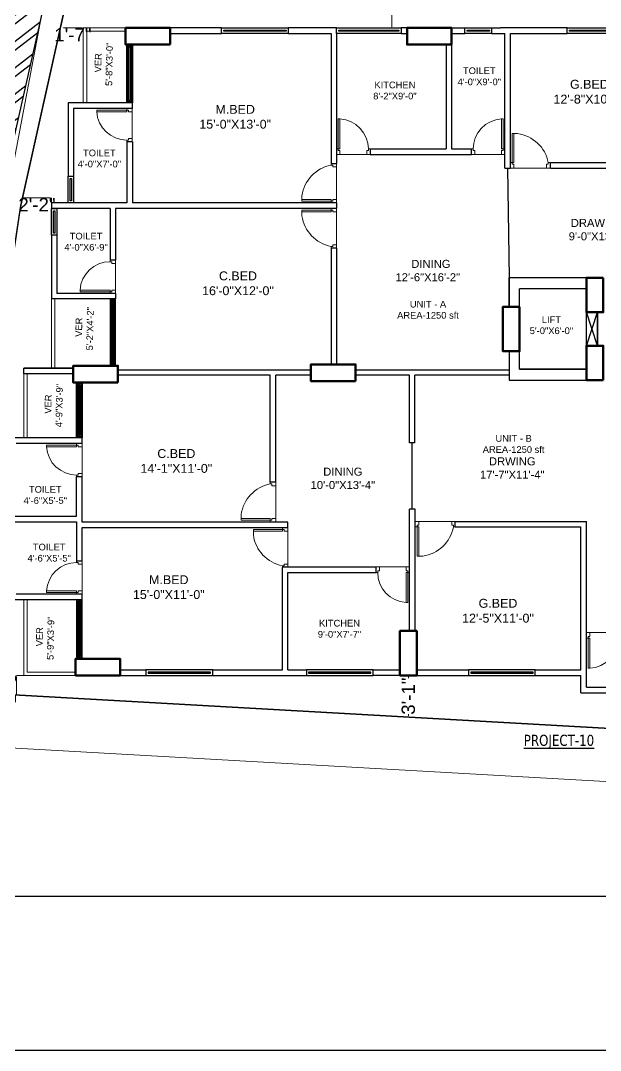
# Model space of a CAD drawing. Header units: inches. Extents: x -3571 to 5466, y -4496 to 5188.
# Drawn here: x 961 to 1482, y 19 to 944 of the extents above; entities that cross this region are included whole.
import ezdxf

# ---------------------------------------------------------------- set-up
doc = ezdxf.new("R2010")
doc.units = ezdxf.units.IN
doc.header["$MEASUREMENT"] = 0
for name, color, linetype in [('BUILDING', 5, 'Continuous'), ('Earth road', 9, 'Continuous'), ('Property Limit', 3, 'Continuous')]:
    doc.layers.add(name, color=color, linetype=linetype)
for name, color, linetype, lineweight in [('COLUMN', 1, 'Continuous', 50), ('DOOR', 13, 'Continuous', 20), ('P.Text', 6, 'Continuous', 5), ('VER', 30, 'Continuous', 15), ('wall', 250, 'Continuous', 30), ('WALL (I)', 7, 'Continuous', 30), ('WIN', 132, 'Continuous', 9)]:
    doc.layers.add(name, color=color, linetype=linetype, lineweight=lineweight)
doc.styles.add('1-2', font='arial.ttf')
doc.styles.add('arial narrow', font='ARIALN.TTF')
doc.styles.add('DIM', font='arial.ttf', dxfattribs={"width": 0.9, "height": 7})
doc.linetypes.add('ZIGZAG', pattern='A,0.0001,-0.2,[131,ltypeshp.shx,S=0.2,R=0,X=-0.2,Y=0],-0.4,[131,ltypeshp.shx,S=0.2,R=180,X=0.2,Y=0],-0.2', length=0.8001)
doc.dimstyles.new('STANDARD$0', dxfattribs={"dimscale": 0, "dimtxt": 10, "dimasz": 8, "dimexe": 6, "dimexo": 8, "dimgap": 3, "dimtad": 1, "dimdec": 0, "dimzin": 3, "dimdsep": 46, "dimlunit": 4, "dimtxsty": 'DIM', "dimblk": 'DOTSMALL', "dimcen": 0, "dimclrd": 6, "dimclre": 6, "dimclrt": 256, "dimadec": 0, "dimazin": 0, "dimtfac": 1, "dimtdec": 0, "dimtofl": 0, "dimtmove": 2, "dimatfit": 0, "dimldrblk": 'DOTSMALL', "dimfxl": 1, "dimtolj": 1, "dimtzin": 0, "dimarcsym": 0})

# ---------------------------------------------------------------- blocks, each defined once
blk = doc.blocks.new('*D27')
at = {"layer": 'Defpoints', "color": 0, "ltscale": 2}
for p in [(1018.21, 1148.51), (1043.47, 1143.72), (891.47, 342.1)]:
    blk.add_point(p, dxfattribs=at)
at = {"layer": 'wall', "color": 7, "lineweight": 15, "ltscale": 2}
for p, q in [((1018.02, 1147.53), (946.07, 768.07)), ((1043.47, 1143.72), (1018.21, 1148.51)), ((866.39, 347.87), (938.34, 727.33)), ((891.47, 342.1), (866.21, 346.89))]:
    blk.add_line(p, q, dxfattribs=at)
at = {"layer": 'wall', "color": 7, "ltscale": 2}
for points in [[(1017.86, 1147.56), (1018.19, 1147.5), (1018.21, 1148.51)], [(866.23, 347.9), (866.56, 347.84), (866.21, 346.89)]]:
    blk.add_solid(points, dxfattribs=at)
at = {"layer": 'wall', "color": 7, "lineweight": 25, "ltscale": 2, "insert": (942.21, 747.7), "char_height": 12, "attachment_point": 5, "rotation": 79.26309, "style": '1-2'}
blk.add_mtext('\\A1;68\'-0"', dxfattribs=at)
blk = doc.blocks.new('*D28')
at = {"layer": 'Defpoints', "color": 0, "ltscale": 2}
for p in [(891.47, 342.1), (888.77, 294.41), (2392.02, 257.12)]:
    blk.add_point(p, dxfattribs=at)
at = {"layer": 'wall', "color": 7, "lineweight": 15, "ltscale": 2}
for p, q in [((891.47, 342.1), (888.77, 294.41)), ((889.76, 294.36), (1614.29, 253.32)), ((2388.32, 209.49), (1663.8, 250.52)), ((2392.02, 257.12), (2389.32, 209.43))]:
    blk.add_line(p, q, dxfattribs=at)
at = {"layer": 'wall', "color": 7, "ltscale": 2}
for points in [[(889.77, 294.52), (889.76, 294.19), (888.77, 294.41)], [(2388.33, 209.65), (2388.31, 209.32), (2389.32, 209.43)]]:
    blk.add_solid(points, dxfattribs=at)
at = {"layer": 'wall', "color": 7, "lineweight": 25, "ltscale": 2, "insert": (1639.04, 251.92), "char_height": 12, "attachment_point": 5, "rotation": 356.75857, "style": '1-2'}
blk.add_mtext('\\A1;125\'-3"', dxfattribs=at)
blk = doc.blocks.new('*D40')
at = {"layer": 'Defpoints', "color": 0, "ltscale": 2}
for p in [(1294.91, 997.7), (1301.63, 997.7), (1294.91, 937.65)]:
    blk.add_point(p, dxfattribs=at)
at = {"layer": 'wall', "color": 7, "lineweight": 15, "ltscale": 2}
for p, q in [((1301.63, 997.7), (1294.91, 997.7)), ((1294.91, 996.7), (1294.91, 983.72)), ((1294.91, 938.65), (1294.91, 951.64))]:
    blk.add_line(p, q, dxfattribs=at)
at = {"layer": 'wall', "color": 7, "ltscale": 2}
for points in [[(1294.74, 996.7), (1295.07, 996.7), (1294.91, 997.7)], [(1294.74, 938.65), (1295.07, 938.65), (1294.91, 937.65)]]:
    blk.add_solid(points, dxfattribs=at)
at = {"layer": 'wall', "color": 7, "lineweight": 25, "ltscale": 2, "insert": (1294.91, 967.68), "char_height": 12, "attachment_point": 5, "rotation": 90, "style": '1-2'}
blk.add_mtext('\\A1;5\'-0"', dxfattribs=at)
blk = doc.blocks.new('D2')
at = {"layer": 'DOOR', "linetype": 'ByBlock'}
for p, q in [((-5, 0), (-5, -1.5)), ((0, 0), (0, -3)), ((-3.5, -1.5), (-3.5, -3)), ((-31.96, -27), (-31.96, -28.5)), ((-5, -27), (-31.96, -27)), ((-5, -27), (-5, -28.5)), ((-3.5, -28.5), (-3.5, -27)), ((0, -30), (0, -27)), ((-5, -28.5), (-31.96, -28.5)), ((-5, -30), (-5, -28.5))]:
    blk.add_line(p, q, dxfattribs=at)
for points in [[(-3.5, -1.5), (-5, -1.5)], [(0, -3), (-3.5, -3)], [(0, -27), (-3.5, -27)], [(-3.5, -28.5), (-5, -28.5)]]:
    blk.add_lwpolyline(points, dxfattribs=at)
blk.add_arc((-5, -28.5), 27, 90, 176.81526, dxfattribs=at)
blk = doc.blocks.new('DOOOO')
at = {"layer": 'DOOR'}
blk.add_line((103921.78, 4820.01), (103945.78, 4820.01), dxfattribs=at)
at = {"layer": 'DOOR', "rotation": 270}
blk.add_blockref('D2', (103948.78, 4820.01), dxfattribs=at)
blk = doc.blocks.new('d 36')
at = {"layer": 'DOOR'}
for p, q in [((114513.84, 20341.86), (114508.84, 20341.86)), ((114512.34, 20315.79), (114512.34, 20341.86)), ((114513.84, 20315.79), (114513.84, 20341.86)), ((114479.84, 20315.79), (114481.34, 20315.79)), ((114481.34, 20314.29), (114482.84, 20314.29)), ((114512.34, 20315.79), (114513.84, 20315.79)), ((114513.84, 20314.29), (114512.34, 20314.29)), ((114515.34, 20315.79), (114513.84, 20315.79)), ((114479.84, 20310.79), (114482.84, 20310.79)), ((114482.84, 20310.79), (114512.34, 20310.79)), ((114515.34, 20310.79), (114512.34, 20310.79))]:
    blk.add_line(p, q, dxfattribs=at)
for points in [[(114481.34, 20314.29), (114481.34, 20315.79)], [(114482.84, 20310.79), (114482.84, 20314.29)], [(114512.34, 20310.79), (114512.34, 20314.29)], [(114513.84, 20314.29), (114513.84, 20315.79)]]:
    blk.add_lwpolyline(points, dxfattribs=at)
blk.add_arc((114513.35, 20309.56), 32.61, 97.94778, 168.98864, dxfattribs=at)
blk = doc.blocks.new('*D71')
at = {"layer": 'Defpoints', "color": 0, "ltscale": 2}
for p in [(999.12, 937.65), (999.12, 937.65), (1017.8, 937.65)]:
    blk.add_point(p, dxfattribs=at)
at = {"layer": 'wall', "color": 7, "lineweight": 15, "ltscale": 2}
for p, q in [((999.12, 937.65), (999.12, 937.65)), ((1016.8, 937.65), (1000.12, 937.65))]:
    blk.add_line(p, q, dxfattribs=at)
at = {"layer": 'wall', "color": 7, "ltscale": 2}
for points in [[(1000.12, 937.82), (1000.12, 937.49), (999.12, 937.65)], [(1016.8, 937.82), (1016.8, 937.49), (1017.8, 937.65)]]:
    blk.add_solid(points, dxfattribs=at)
at = {"layer": 'wall', "color": 7, "lineweight": 25, "ltscale": 2, "insert": (1008.46, 931.49), "char_height": 12, "attachment_point": 5, "style": '1-2'}
blk.add_mtext('\\A1;1\'-7"', dxfattribs=at)
blk = doc.blocks.new('*D73')
at = {"layer": 'Defpoints', "color": 0, "ltscale": 2}
for p in [(964.26, 355.84), (957.82, 338.04), (963.25, 338.04)]:
    blk.add_point(p, dxfattribs=at)
at = {"layer": 'wall', "color": 7, "lineweight": 15, "ltscale": 2}
for p, q in [((964.26, 355.84), (957.82, 355.84)), ((957.82, 354.84), (957.82, 339.04)), ((963.25, 338.04), (957.82, 338.04))]:
    blk.add_line(p, q, dxfattribs=at)
at = {"layer": 'wall', "color": 7, "ltscale": 2}
for points in [[(957.66, 354.84), (957.99, 354.84), (957.82, 355.84)], [(957.66, 339.04), (957.99, 339.04), (957.82, 338.04)]]:
    blk.add_solid(points, dxfattribs=at)
at = {"layer": 'wall', "color": 7, "lineweight": 25, "ltscale": 2, "insert": (951.56, 346.94), "char_height": 12, "attachment_point": 5, "rotation": 90, "style": '1-2'}
blk.add_mtext('\\A1;1\'-6"', dxfattribs=at)
blk = doc.blocks.new('*D81')
at = {"layer": 'Defpoints', "color": 0, "ltscale": 2}
for p in [(1309.62, 355.84), (1307.51, 318.54), (1309.62, 318.54)]:
    blk.add_point(p, dxfattribs=at)
at = {"layer": 'wall', "color": 7, "lineweight": 15, "ltscale": 2}
for p, q in [((1309.62, 354.84), (1309.62, 353.22)), ((1307.51, 318.54), (1309.62, 318.54)), ((1309.62, 319.54), (1309.62, 321.15))]:
    blk.add_line(p, q, dxfattribs=at)
at = {"layer": 'wall', "color": 7, "ltscale": 2}
for points in [[(1309.46, 354.84), (1309.79, 354.84), (1309.62, 355.84)], [(1309.46, 319.54), (1309.79, 319.54), (1309.62, 318.54)]]:
    blk.add_solid(points, dxfattribs=at)
at = {"layer": 'wall', "color": 7, "lineweight": 25, "ltscale": 2, "insert": (1309.62, 337.19), "char_height": 12, "attachment_point": 5, "rotation": 90, "style": '1-2'}
blk.add_mtext('\\A1;3\'-1"', dxfattribs=at)
blk = doc.blocks.new('*D85')
at = {"layer": 'Defpoints', "color": 0, "ltscale": 2}
for p in [(963.2, 784.94), (963.2, 784.94), (989.12, 780.36)]:
    blk.add_point(p, dxfattribs=at)
at = {"layer": 'wall', "color": 7, "lineweight": 15, "ltscale": 2}
for p, q in [((988.12, 784.94), (964.2, 784.94)), ((989.12, 780.36), (989.12, 784.94))]:
    blk.add_line(p, q, dxfattribs=at)
at = {"layer": 'wall', "color": 7, "ltscale": 2}
for points in [[(964.2, 785.11), (964.2, 784.78), (963.2, 784.94)], [(988.12, 785.11), (988.12, 784.78), (989.12, 784.94)]]:
    blk.add_solid(points, dxfattribs=at)
at = {"layer": 'wall', "color": 7, "lineweight": 25, "ltscale": 2, "insert": (976.16, 778.78), "char_height": 12, "attachment_point": 5, "style": '1-2'}
blk.add_mtext('\\A1;2\'-2"', dxfattribs=at)

msp = doc.modelspace()

# ---------------------------------------------------------------- hatches: boundary and pattern name
at = {"layer": 'BUILDING'}
h = msp.add_hatch(dxfattribs=at)
h.set_pattern_fill('ANSI32', color=256, scale=49.9999, angle=-7.47018351)
h.set_pattern_definition([(37.5298165, (-1444039.103, -19430.503), (-11.4219935, 14.86940343), []), (37.5298165, (-1444030.34, -19431.652), (-11.4219935, 14.86940343), [])])
h.paths.add_polyline_path([(763.62245, 1268.5743), (640.81361, 734.24952), (916.21385, 665.09832), (1040.04806, 1213.52339)])
h.paths.add_polyline_path([(747.55569, 1034.03539), (934.7753, 996.10976), (919.57631, 921.08002), (732.35669, 959.00565)], flags=24)

# ---------------------------------------------------------------- linework, layer by layer
at = {"color": 0, "lineweight": 25, "ltscale": 2}
for p, q in [((1141.83876, 937.64925), (1095.80482, 937.64925)), ((1245.20219, 937.65368), (1201.83876, 937.65368)), ((1348.50232, 937.65296), (1360.38873, 937.65136)), ((1384.38873, 937.65136), (1392.27525, 937.65136)), ((1452.35009, 937.65148), (1392.27525, 937.65132)), ((1396.27525, 937.65136), (1396.27525, 937.65781)), ((1401.27525, 937.65133), (1401.27525, 937.65781)), ((1095.80482, 932.64615), (1141.83876, 932.65018)), ((1201.83876, 932.64575), (1240.20221, 932.6491)), ((1240.20221, 932.6491), (1240.20352, 815.86447)), ((1245.20224, 932.64995), (1245.2035, 815.86447)), ((1348.50221, 932.65136), (1360.38873, 932.65136)), ((1384.38873, 932.65136), (1396.27525, 932.65136)), ((1396.27525, 811.65032), (1396.27525, 932.65136)), ((1401.27525, 932.65055), (1452.35009, 932.65311)), ((1401.27525, 811.65055), (1401.27525, 932.65055)), ((1343.50237, 922.65296), (1343.50346, 828.8638)), ((1348.50236, 922.65296), (1348.50338, 828.86356)), ((1004.12377, 870.36941), (1004.12377, 804.36447)), ((1061.80482, 870.36941), (1004.12377, 870.36941)), ((1061.80483, 865.36941), (1061.80483, 870.36941)), ((1061.80483, 870.36941), (1061.80483, 870.36941)), ((1009.12377, 865.36941), (1009.12377, 804.36447)), ((1061.80482, 865.36941), (1009.12377, 865.36941)), ((1056.80483, 835.36941), (1056.80482, 780.36447)), ((1061.80483, 835.36941), (1056.80483, 835.36941)), ((1061.80483, 835.36941), (1061.80482, 780.36447)), ((1275.20339, 828.86329), (1275.20346, 823.86349)), ((1275.20346, 828.86307), (1343.50346, 828.8638)), ((1275.20346, 823.86307), (1343.50352, 823.8638)), ((1277.50359, 828.86332), (1343.50346, 828.8638)), ((1277.50366, 823.86311), (1343.50352, 823.8638)), ((1343.50352, 823.8638), (1343.50352, 823.86356)), ((1343.50352, 823.86356), (1366.27525, 823.86356)), ((1348.50338, 828.86356), (1366.27525, 828.86356)), ((1366.27525, 823.86356), (1366.27525, 828.86356)), ((1240.20352, 815.86447), (1245.20349, 815.86447)), ((1437.27525, 816.65241), (1553.28187, 816.65779)), ((1437.27525, 811.65055), (1437.27525, 816.65241)), ((1396.27525, 811.6505), (1401.27525, 811.65074)), ((1437.27525, 811.65241), (1553.2826, 811.65779)), ((1056.80482, 780.36447), (989.12377, 780.36447)), ((989.12377, 780.36447), (989.12377, 775.36447)), ((1245.20349, 780.36447), (1061.80482, 780.36447)), ((1245.20349, 780.36447), (1245.20349, 775.36447)), ((1041.80482, 775.36447), (989.12377, 775.36447)), ((1041.80482, 775.36447), (1041.80482, 729.10554)), ((1245.20349, 775.36447), (1046.80482, 775.36447)), ((1046.80482, 775.36447), (1046.80482, 729.10554)), ((989.12377, 751.36447), (989.12377, 694.10554)), ((994.12377, 751.36447), (994.12377, 699.10554)), ((1240.20349, 739.86447), (1240.20214, 635.27765)), ((1245.20349, 739.86447), (1240.20349, 739.86447)), ((1245.20349, 739.86447), (1245.20214, 635.27765)), ((1245.20349, 739.86447), (1245.20214, 635.27765)), ((1046.80482, 729.10554), (1041.80482, 729.10554)), ((1046.80482, 694.10554), (989.12377, 694.10554)), ((1046.80482, 699.10554), (994.12377, 699.10554)), ((1046.80482, 699.10554), (1046.80482, 694.10554)), ((964.25788, 631.77765), (1008.80482, 631.77765)), ((964.25788, 626.77765), (964.25788, 631.77765)), ((1008.80482, 631.77765), (964.25788, 631.77765)), ((1048.80482, 630.27765), (1222.1875, 630.27765)), ((1262.1875, 630.27765), (1400.10043, 630.27765)), ((1008.80482, 626.77765), (964.25788, 626.77765)), ((1185.54926, 625.53765), (1048.80482, 625.53765)), ((1185.54915, 529.33458), (1185.54914, 625.53765)), ((1222.1875, 625.53765), (1190.54914, 625.53765)), ((1190.54915, 529.33222), (1190.54914, 625.53765)), ((1310.59861, 625.53765), (1262.1875, 625.53765)), ((1310.59861, 564.80983), (1310.59861, 625.53765)), ((1400.10043, 625.53765), (1315.59861, 625.53765)), ((1315.59861, 564.80983), (1315.59861, 625.53765)), ((1016.80368, 569.33088), (952.6216, 569.33088)), ((1016.80368, 564.33088), (1016.80368, 569.33088)), ((1315.59861, 564.80983), (1310.59861, 564.80983)), ((1016.80368, 564.33088), (957.6216, 564.33088)), ((1011.80368, 498.83458), (1011.80368, 534.33088)), ((1016.80368, 534.33088), (1011.80368, 534.33088)), ((1016.80368, 493.4279), (1016.80368, 534.33088)), ((1190.54915, 529.33222), (1185.54915, 529.33222)), ((1315.62441, 505.29969), (1310.59861, 505.29969)), ((1315.62441, 505.29969), (1310.59861, 505.29969)), ((1310.62441, 395.83875), (1310.62441, 505.29969)), ((1315.62441, 395.83875), (1315.62441, 505.29969)), ((952.6216, 498.83458), (1011.80368, 498.83458)), ((952.6216, 493.83458), (1011.80368, 493.83458)), ((1011.80368, 493.83458), (1011.80368, 458.82927)), ((1201.54163, 488.83458), (1201.54163, 493.4279)), ((1351.62441, 489.19554), (1351.62441, 494.19554)), ((1351.62441, 494.19554), (1469.50775, 494.19554)), ((1469.50775, 345.25713), (1469.50775, 494.19554)), ((1016.80368, 458.82927), (1016.80368, 488.83458)), ((1351.62441, 489.19554), (1464.50775, 489.19554)), ((1464.50775, 360.83875), (1464.50775, 489.19554)), ((1011.80368, 458.82927), (1016.80368, 458.82927)), ((1196.54163, 453.33458), (1280.62429, 453.33458)), ((1196.54163, 360.84046), (1196.54163, 452.9279)), ((1201.54163, 360.8401), (1201.54163, 448.33458)), ((1201.54163, 448.33458), (1280.62429, 448.33458)), ((1280.62429, 448.33458), (1280.62429, 453.33458)), ((1016.80368, 428.82927), (957.6216, 428.82927)), ((1016.80368, 423.82927), (1016.80368, 428.82927)), ((1016.80368, 423.82927), (952.6216, 423.82927)), ((1050.80471, 360.84386), (1073.95016, 360.8431)), ((1050.80471, 355.84116), (1073.95016, 355.84047)), ((1133.95016, 360.84224), (1196.54163, 360.84046)), ((1133.95016, 355.8426), (1218.07565, 355.83875)), ((1194.54915, 355.84116), (1194.54915, 355.84131)), ((1201.54163, 360.8401), (1218.07565, 360.83739)), ((1278.07577, 360.84011), (1302.12441, 360.84167)), ((1302.12441, 355.83875), (1278.07577, 355.83875)), ((1317.12441, 360.83875), (1363.60403, 360.83875)), ((1317.12441, 355.83875), (1363.60403, 355.83875)), ((1423.60403, 360.83875), (1464.50775, 360.83875)), ((1423.60403, 355.83875), (1464.50775, 355.83875)), ((1464.50775, 340.25933), (1464.50775, 355.83875)), ((1469.50775, 345.25713), (1519.27523, 345.25713)), ((1464.50775, 340.25933), (1519.27523, 340.25925))]:
    msp.add_line(p, q, dxfattribs=at)
at = {"color": 3, "linetype": 'ZIGZAG', "lineweight": 25, "ltscale": 8}
for p, q in [((1398.77525, 811.65062), (1400.10043, 713.13515)), ((1313.09861, 505.29969), (1313.09861, 564.80983))]:
    msp.add_line(p, q, dxfattribs=at)
msp.add_lwpolyline([(35.26439, 3594.57701), (5466.35714, 3594.57701), (5466.35714, 18.87732), (35.26439, 18.87732)], close=True)
at = {"color": 0, "lineweight": 25, "ltscale": 2}
for points in [[(2493.87316, 157.07882), (458.20075, 157.07882), (458.20075, 3282.67358), (2493.87316, 3282.67358)], [(1303.12441, 932.65368), (1308.50232, 932.65368), (1308.50232, 937.65296), (1303.12441, 937.65296)]]:
    msp.add_lwpolyline(points, close=True, dxfattribs=at)
msp.add_lwpolyline([(2311.45936, 997.56797), (2392.02192, 257.11901), (891.46679, 342.1008), (914.18838, 461.31222), (943.99781, 660.92184), (961.66913, 778.07343), (1010.54259, 997.56798), (2311.45936, 997.56797)], dxfattribs=at)
at = {"color": 0, "lineweight": 30, "ltscale": 2}
msp.add_lwpolyline([(1016.80368, 488.83458), (1201.54163, 488.83458), (1201.54163, 493.4279), (1016.80368, 493.4279)], dxfattribs=at)
at = {"layer": 'BUILDING'}
msp.add_lwpolyline([(916.21385, 665.09832), (1040.04806, 1213.52339), (763.62245, 1268.5743), (640.81361, 734.24952)], close=True, dxfattribs=at)
at = {"layer": 'COLUMN'}
for points in [[(1095.80482, 922.65725), (1095.80482, 937.65725), (1055.80482, 937.65725), (1055.80482, 922.65725)], [(1348.50232, 922.65296), (1348.50232, 937.65296), (1308.50232, 937.65296), (1308.50232, 922.65296)], [(1484.55031, 713.13515), (1469.55031, 713.13515), (1469.55031, 682.13515), (1484.55031, 682.13515)], [(1409.55031, 687.13515), (1394.55031, 687.13515), (1394.55031, 647.13515), (1409.55031, 647.13515)], [(1484.55031, 621.13515), (1469.55031, 621.13515), (1469.55031, 652.13515), (1484.55031, 652.13515)], [(1048.80482, 619.03765), (1048.80482, 634.03765), (1008.80482, 634.03765), (1008.80482, 619.03765)], [(1262.1875, 620.27765), (1262.1875, 635.27765), (1222.1875, 635.27765), (1222.1875, 620.27765)], [(1317.12441, 355.83875), (1302.12441, 355.83875), (1302.12441, 395.83875), (1317.12441, 395.83875)], [(1050.80471, 355.84116), (1050.80471, 370.84116), (1010.80471, 370.84116), (1010.80471, 355.84116)]]:
    msp.add_lwpolyline(points, close=True, dxfattribs=at)
at = {"layer": 'P.Text', "lineweight": 30, "ltscale": 15}
for p, q in [((1469.55031, 713.13515), (1400.10043, 713.13515)), ((1400.10043, 687.13515), (1400.10043, 713.13515)), ((1469.55031, 713.13515), (1400.10043, 713.13515)), ((1400.10043, 713.13515), (1400.10043, 687.13515)), ((1469.55031, 713.13515), (1432.55031, 713.13515)), ((1469.55031, 703.13515), (1409.55031, 703.13515)), ((1409.55031, 687.13515), (1409.55031, 703.13515)), ((1400.10043, 647.13515), (1400.10043, 621.13515)), ((1409.55031, 631.13515), (1409.55031, 647.13515)), ((1409.55031, 631.13515), (1469.55031, 631.13515)), ((1469.55031, 631.13515), (1409.55031, 631.13515)), ((1400.10043, 621.13515), (1469.55031, 621.13515))]:
    msp.add_line(p, q, dxfattribs=at)
at = {"layer": 'Property Limit', "linetype": 'ByBlock', "lineweight": 30}
msp.add_lwpolyline([(1027.41002, 2944.05331), (1024.36905, 2920.68731), (789.99824, 1294.94402), (1070.4939, 1259.7646), (1033.92746, 1102.7467), (961.13366, 775.66744), (911.09043, 440.56658), (891.46697, 342.10079), (2392.02236, 257.11836), (2371.08701, 467.32202), (2336.01214, 801.29322), (2298.86701, 1098.23118), (2327.78372, 1098.95555), (2325.34764, 1123.1416), (2308.6155, 1270.45784), (2290.54303, 1410.99947), (2428.30084, 1438.67453), (2414.74858, 1687.89038), (2379.64337, 2374.07799), (2373.75182, 2517.39209), (2361.4113, 2788.13645), (1572.947, 2790.22326), (1266.01037, 3103.71171), (1052.18233, 3134.39712)], dxfattribs=at)
at = {"layer": 'VER', "lineweight": 18}
for p, q in [((1017.80482, 937.654), (1055.80482, 937.65333)), ((1017.80482, 937.654), (1017.80482, 870.36941)), ((1020.80482, 934.65333), (1055.80482, 934.65427)), ((1020.80482, 934.65333), (1020.80482, 870.36941)), ((1020.80482, 930.6533), (1020.80482, 870.36941)), ((989.12377, 694.10554), (989.12377, 631.77765)), ((992.12377, 694.10554), (992.12377, 631.77765)), ((964.25788, 569.33088), (964.25788, 626.77765)), ((967.25788, 569.33088), (967.25788, 626.77765)), ((964.25788, 355.8406), (964.25788, 423.82927)), ((967.25788, 358.84141), (967.25788, 423.82927)), ((967.25788, 358.84141), (967.25788, 423.82927)), ((964.25788, 355.8406), (1010.80471, 355.84151)), ((967.25788, 358.84141), (1010.80471, 358.84003))]:
    msp.add_line(p, q, dxfattribs=at)
at = {"layer": 'wall', "color": 5, "ltscale": 85}
for p, q in [((1469.55031, 652.13515), (1469.55031, 682.13515)), ((1469.55031, 652.13515), (1479.55031, 682.13515)), ((1479.55031, 652.13515), (1469.55031, 682.13515)), ((1479.55031, 652.13515), (1479.55031, 682.13515))]:
    msp.add_line(p, q, dxfattribs=at)
for points in [[(1201.83876, 937.64925), (1201.83876, 932.64925), (1141.83876, 932.64925), (1141.83876, 937.64925)], [(1199.83876, 935.64925), (1199.83876, 934.64925), (1143.83876, 934.64925), (1143.83876, 935.64925)], [(1303.12441, 937.65368), (1303.12441, 932.65368), (1245.20219, 932.64995), (1245.20219, 937.64995)], [(1301.12441, 935.65368), (1301.12441, 934.65368), (1247.20219, 934.64995), (1247.20219, 935.64995)], [(1384.38873, 932.65136), (1360.38873, 932.65136), (1360.38873, 937.65136), (1384.38873, 937.65136)], [(1382.38873, 934.65136), (1362.38873, 934.65136), (1362.38873, 935.65136), (1382.38873, 935.65136)], [(1512.35009, 937.6545), (1512.35009, 932.6545), (1452.35009, 932.6545), (1452.35009, 937.6545)], [(1510.35009, 935.6545), (1510.35009, 934.6545), (1454.35009, 934.6545), (1454.35009, 935.6545)], [(1061.80482, 870.36941), (1056.80482, 870.36941), (1056.80482, 922.65725), (1061.80482, 922.65725)], [(1060.80482, 871.36941), (1057.80482, 871.36941), (1057.80482, 921.65725), (1060.80482, 921.65725)], [(1059.80482, 872.36941), (1058.80482, 872.36941), (1058.80482, 920.65725), (1059.80482, 920.65725)], [(1004.12377, 780.36447), (1004.12377, 804.36447), (1009.12377, 804.36447), (1009.12377, 780.36447)], [(1006.12377, 782.36447), (1006.12377, 802.36447), (1007.12377, 802.36447), (1007.12377, 782.36447)], [(989.12377, 751.36447), (989.12377, 775.36447), (994.12377, 775.36447), (994.12377, 751.36447)], [(991.12377, 753.36447), (991.12377, 773.36447), (992.12377, 773.36447), (992.12377, 753.36447)], [(1046.80482, 694.10554), (1041.80482, 694.10554), (1041.80482, 634.03765), (1046.80482, 634.03765)], [(1045.80482, 693.10554), (1042.80482, 693.10554), (1042.80482, 635.03765), (1045.80482, 635.03765)], [(1044.80482, 692.10554), (1043.80482, 692.10554), (1043.80482, 636.03765), (1044.80482, 636.03765)], [(1469.55031, 682.13515), (1479.55031, 682.13515), (1479.55031, 652.13515), (1469.55031, 652.13515)], [(1016.80368, 569.33088), (1011.80368, 569.33088), (1011.80369, 619.03765), (1016.80369, 619.03765)], [(1015.80368, 570.33088), (1012.80368, 570.33088), (1012.80369, 618.03765), (1015.80369, 618.03765)], [(1014.80368, 571.33088), (1013.80368, 571.33088), (1013.80369, 617.03765), (1014.80369, 617.03765)], [(1016.80368, 423.82927), (1011.80368, 423.82927), (1011.80368, 370.84116), (1016.80368, 370.84116)], [(1015.80368, 422.82927), (1012.80368, 422.82927), (1012.80368, 371.84116), (1015.80368, 371.84116)], [(1014.80368, 421.82927), (1013.80368, 421.82927), (1013.80368, 372.84116), (1014.80368, 372.84116)], [(1133.95016, 355.8426), (1133.95016, 360.8426), (1073.95016, 360.8426), (1073.95016, 355.8426)], [(1131.95016, 357.8426), (1131.95016, 358.8426), (1075.95016, 358.8426), (1075.95016, 357.8426)], [(1278.07565, 355.83875), (1278.07565, 360.83875), (1218.07565, 360.83875), (1218.07565, 355.83875)], [(1276.07565, 357.83875), (1276.07565, 358.83875), (1220.07565, 358.83875), (1220.07565, 357.83875)], [(1423.60403, 355.83875), (1423.60403, 360.83875), (1363.60403, 360.83875), (1363.60403, 355.83875)], [(1421.60403, 357.83875), (1421.60403, 358.83875), (1365.60403, 358.83875), (1365.60403, 357.83875)]]:
    msp.add_lwpolyline(points, close=True, dxfattribs=at)

# ---------------------------------------------------------------- block references
at = {"layer": 'wall', "color": 0, "xscale": -1}
for p, rotation in [((5881.81013, 104784.14495), 90), ((5836.80898, 104483.10641), 90), ((-102449.26778, 5214.26243), 180)]:
    msp.add_blockref('DOOOO', p, dxfattribs=dict(at, rotation=rotation))
at = {"layer": 'wall', "color": 0}
msp.add_blockref('DOOOO', (-102673.57207, -3996.14223), dxfattribs=at)
at = {"layer": 'wall', "color": 0, "xscale": -1}
msp.add_blockref('DOOOO', (105315.05079, -3996.14174), dxfattribs=at)
msp.add_blockref('DOOOO', (105315.05079, -3996.14174), dxfattribs=at)
at = {"layer": 'wall', "color": 0}
for p, rotation in [((5866.81012, -103219.67), 90), ((5836.80898, -103489.94626), 90), ((105229.39983, 5273.33988), 180)]:
    msp.add_blockref('DOOOO', p, dxfattribs=dict(at, rotation=rotation))
at = {"layer": 'WIN', "color": 4, "xscale": -1}
msp.add_blockref('d 36', (115916.61435, -19499.14184), dxfattribs=at)
at = {"layer": 'WIN', "color": 4, "xscale": -1, "rotation": 90}
for p in [(21555.99607, 115295.70357), (21501.34173, 115009.17368)]:
    msp.add_blockref('d 36', p, dxfattribs=at)
at = {"layer": 'WIN', "color": 4}
for p, rotation in [((21555.99607, -113739.97462), 90), ((115831.46351, 20804.98812), 180), ((21512.33421, -114026.91119), 90)]:
    msp.add_blockref('d 36', p, dxfattribs=dict(at, rotation=rotation))

# ---------------------------------------------------------------- texts
at = {"layer": 'Earth road', "insert": (1444.85388, 302.532), "char_height": 10, "width": 351.32625, "attachment_point": 2, "style": 'DIM'}
msp.add_mtext('{\\fTahoma|b0|i0|c0|p34;\\L\\C0;PROJECT-10}', dxfattribs=at)
at = {"layer": 'WALL (I)', "lineweight": 30, "char_height": 6, "attachment_point": 2, "rotation": 88.89090051, "style": 'arial narrow'}
for s, insert in [('{\\fArial|b0|i0|c0|p34; VER\\P5\'-8"X3\'-0"}', (1028.03506, 905.22377)), ('{\\fArial|b0|i0|c0|p34; VER\\P5\'-2"X4\'-2"}', (1010.75595, 667.60866)), ('{\\fArial|b0|i0|c0|p34; VER\\P4\'-9"X3\'-9"}', (983.12423, 598.50252)), ('{\\fArial|b0|i0|c0|p34; VER\\P5\'-9"X3\'-9"}', (975.39689, 389.46733))]:
    msp.add_mtext(s, dxfattribs=dict(at, insert=insert))
at = {"layer": 'WALL (I)', "lineweight": 30, "style": 'arial narrow'}
for s, insert, char_height, width, attachment_point in [('{\\fArial|b0|i0|c0|p34;TOILET\\P4\'-0"X9\'-0"}', (1373.34284, 886.08677), 6, 43.0809128, 8), ('{\\fArial|b0|i0|c0|p34;KITCHEN\\P8\'-2"X9\'-0"}', (1297.57226, 889.41076), 6, 43.0809128, 2), ('{\\fArial|b0|i0|c0|p34;TOILET\\P4\'-0"X7\'-0"}', (1032.19461, 812.25474), 6, 43.0809128, 8), ('{\\fArial|b0|i0|c0|p34;DRAWING \\P9\'-0"X13\'-0"}', (1479.78686, 746.70697), 7.2, 170.269554, 8), ('{\\fArial|b0|i0|c0|p34;TOILET\\P4\'-0"X6\'-9"}', (1020.25221, 737.46283), 6, 43.0809128, 8), ('{\\fArial|b0|i0|c0|p34;  DINING\\P12\'-6"X16\'-2"}', (1327.08572, 709.914), 7.2, 170.269554, 8), ('{\\fArial|b0|i0|c0|p34;LIFT\\P5\'-0"X6\'-0"}', (1438.07119, 662.45183), 6, 43.0809128, 8), ('{\\fArial|b0|i0|c0|p34;DRWING\\P17\'-7"X11\'-4"}', (1402.94153, 532.61755), 7.2, 170.269554, 8), ('{\\fArial|b0|i0|c0|p34;DINING\\P10\'-0"X13\'-4"}', (1250.81701, 523.21096), 7.2, 170.269554, 8), ('{\\fArial|b0|i0|c0|p34;TOILET\\P4\'-6"X5\'-5"}', (983.66229, 509.90613), 6, 43.0809128, 8), ('{\\fArial|b0|i0|c0|p34;TOILET\\P4\'-6"X5\'-5"}', (987.15175, 458.06071), 6, 43.0809128, 8), ('{\\fArial|b0|i0|c0|p34;KITCHEN\\P9\'-0"X7\'-7"}', (1247.84588, 405.78289), 6, 43.0809128, 2)]:
    msp.add_mtext(s, dxfattribs=dict(at, insert=insert, char_height=char_height, width=width, attachment_point=attachment_point))
at = {"layer": 'WALL (I)', "lineweight": 30, "char_height": 8, "attachment_point": 2, "style": 'arial narrow'}
for s, insert in [('{\\fArial|b0|i0|c0|p34;G.BED\\P12\'-8"X10\'-0"}', (1472.15215, 891.00448)), ('{\\fArial|b0|i0|c0|p34;M.BED\\P15\'-0"X13\'-0"}', (1154.15511, 868.46093)), ('{\\fArial|b0|i0|c0|p34;C.BED\\P16\'-0"X12\'-0"}', (1156.64312, 718.85562)), ('{\\fArial|b0|i0|c0|p34;C.BED\\P14\'-1"X11\'-0"}', (1101.32345, 559.203)), ('{\\fArial|b0|i0|c0|p34;M.BED\\P15\'-0"X11\'-0"}', (1094.55872, 445.82918)), ('{\\fArial|b0|i0|c0|p34;G.BED\\P12\'-5"X11\'-0"}', (1390.1001, 424.61716))]:
    msp.add_mtext(s, dxfattribs=dict(at, insert=insert))
at = {"layer": 'WALL (I)', "color": 1, "lineweight": 30, "char_height": 6, "width": 108.3753098, "attachment_point": 8, "style": 'arial narrow'}
for s, insert in [('{\\fArial|b0|i0|c0|p34;UNIT - A\\PAREA-1250 sft}', (1327.28743, 676.33386)), ('{\\fArial|b0|i0|c0|p34;UNIT - B\\PAREA-1250 sft}', (1404.13408, 555.71448))]:
    msp.add_mtext(s, dxfattribs=dict(at, insert=insert))

# ---------------------------------------------------------------- dimensions: what is measured, and where the dimension line sits
at = {"layer": 'wall', "color": 0, "lineweight": 25, "ltscale": 2}
for p1, p2, distance, picture, middle in [((891.46697, 342.10079), (1043.4694, 1143.72022), 25.71142, '*D27', (942.2069, 747.70053)), ((2392.02189, 257.11838), (891.46697, 342.10079), 47.7654, '*D28', (1639.04361, 251.9206))]:
    dim = msp.add_aligned_dim(p1=p1, p2=p2, distance=distance, dimstyle='STANDARD$0', override={"dimscale": 1, "dimtxt": 12, "dimasz": 1, "dimexe": 0, "dimexo": 0, "dimgap": 0.09, "dimtad": 0, "dimtxsty": '1-2', "dimclrd": 7, "dimclre": 7, "dimclrt": 7, "dimatfit": 3, "dimlwd": 15, "dimlwe": 15}, dxfattribs=at)
    dim.commit()
    dim.dimension.update_dxf_attribs({"geometry": picture, "text_midpoint": middle})
for base, p1, p2, picture, middle in [((1294.9074, 997.70093), (1294.9074, 937.65316), (1301.62826, 997.70093), '*D40', (1294.9074, 967.67704)), ((957.82225, 338.03608), (964.25788, 355.8406), (963.24954, 338.03608), '*D73', (951.56037, 346.93834)), ((1309.62441, 318.53851), (1309.62441, 355.83875), (1307.51195, 318.53851), '*D81', (1309.62441, 337.18863))]:
    dim = msp.add_linear_dim(base=base, p1=p1, p2=p2, angle=90, dimstyle='STANDARD$0', override={"dimscale": 1, "dimtxt": 12, "dimasz": 1, "dimexe": 0, "dimexo": 0, "dimgap": 0.09, "dimtad": 0, "dimtxsty": '1-2', "dimclrd": 7, "dimclre": 7, "dimclrt": 7, "dimatfit": 3, "dimlwd": 15, "dimlwe": 15}, dxfattribs=at)
    dim.commit()
    dim.dimension.update_dxf_attribs({"geometry": picture, "text_midpoint": middle})
for base, p1, p2, picture, middle in [((999.11689, 937.654), (1017.80482, 937.654), (999.11689, 937.65408), '*D71', (1008.46086, 931.49445)), ((963.19795, 784.94273), (989.12377, 780.36447), (963.19795, 784.94273), '*D85', (976.16086, 778.78317))]:
    dim = msp.add_linear_dim(base=base, p1=p1, p2=p2, dimstyle='STANDARD$0', override={"dimscale": 1, "dimtxt": 12, "dimasz": 1, "dimexe": 0, "dimexo": 0, "dimgap": 0.09, "dimtad": 0, "dimtxsty": '1-2', "dimclrd": 7, "dimclre": 7, "dimclrt": 7, "dimatfit": 3, "dimlwd": 15, "dimlwe": 15}, dxfattribs=at)
    dim.commit()
    dim.dimension.update_dxf_attribs({"geometry": picture, "text_midpoint": middle})

doc.saveas('drawing.dxf')
